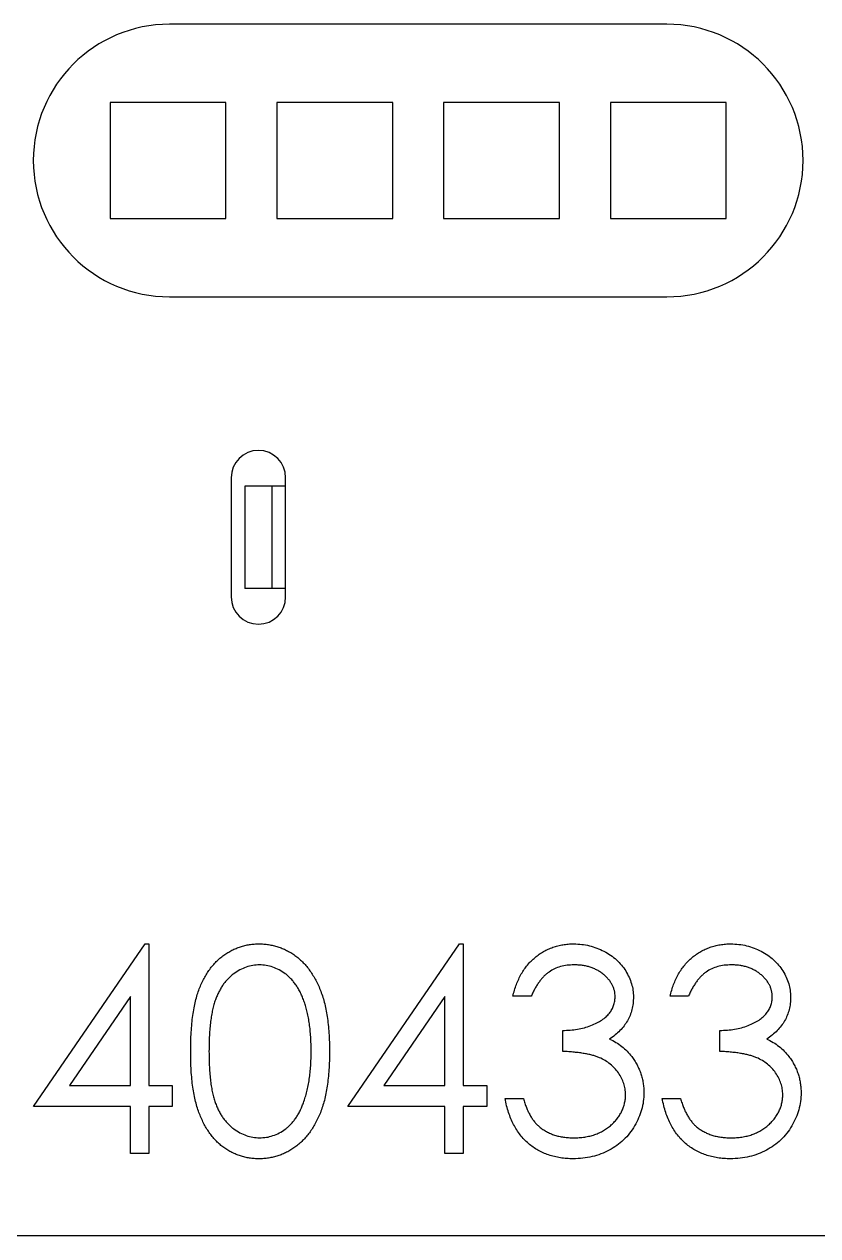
# Model space of a CAD drawing. Extents: x 4.78 to 7.86, y 3.69 to 5.39.
# Drawn here: x 7.3689 to 7.6019, y 4.4009 to 4.7565 of the extents above; entities that cross this region are included whole.
import ezdxf

# ---------------------------------------------------------------- set-up
doc = ezdxf.new("R2010")
doc.units = 0
doc.header["$MEASUREMENT"] = 0
doc.layers.get('0').update_dxf_attribs({"linetype": 'CONTINUOUS'})

msp = doc.modelspace()

# ---------------------------------------------------------------- linework, layer by layer
at = {"color": 7, "linetype": 'CONTINUOUS'}
for p, q in [((7.55756, 4.7565), (7.41156, 4.7565)), ((7.39408, 4.7335), (7.39408, 4.6995)), ((7.42808, 4.7335), (7.39408, 4.7335)), ((7.42808, 4.6995), (7.42808, 4.7335)), ((7.44308, 4.7335), (7.44308, 4.6995)), ((7.47708, 4.7335), (7.44308, 4.7335)), ((7.47708, 4.6995), (7.47708, 4.7335)), ((7.49204, 4.7335), (7.49204, 4.6995)), ((7.52604, 4.7335), (7.49204, 4.7335)), ((7.52604, 4.6995), (7.52604, 4.7335)), ((7.541, 4.7335), (7.541, 4.6995)), ((7.575, 4.7335), (7.541, 4.7335)), ((7.575, 4.6995), (7.575, 4.7335)), ((7.39408, 4.6995), (7.42808, 4.6995)), ((7.44308, 4.6995), (7.47708, 4.6995)), ((7.49204, 4.6995), (7.52604, 4.6995)), ((7.541, 4.6995), (7.575, 4.6995)), ((7.41156, 4.6765), (7.55756, 4.6765)), ((7.42965, 4.62341), (7.42965, 4.58841)), ((7.44565, 4.58841), (7.44565, 4.62341)), ((7.43365, 4.62091), (7.43365, 4.59091)), ((7.44165, 4.62091), (7.43365, 4.62091)), ((7.44165, 4.59091), (7.44165, 4.62091)), ((7.44565, 4.62091), (7.44165, 4.62091)), ((7.44165, 4.59091), (7.43365, 4.59091)), ((7.44565, 4.59091), (7.44165, 4.59091)), ((7.3716, 4.43889), (7.40435, 4.48658)), ((7.40435, 4.48658), (7.40545, 4.48658)), ((7.40545, 4.48658), (7.40545, 4.44504)), ((7.46391, 4.43889), (7.49666, 4.48658)), ((7.49666, 4.48658), (7.49776, 4.48658)), ((7.49776, 4.48658), (7.49776, 4.44504)), ((7.40006, 4.4711), (7.38218, 4.44504)), ((7.40006, 4.44504), (7.40006, 4.4711)), ((7.49237, 4.4711), (7.47449, 4.44504)), ((7.49237, 4.44504), (7.49237, 4.4711)), ((7.51776, 4.47119), (7.51237, 4.47119)), ((7.56391, 4.47119), (7.55852, 4.47119)), ((7.52699, 4.45504), (7.52699, 4.46119)), ((7.57314, 4.45504), (7.57314, 4.46119)), ((7.38218, 4.44504), (7.40006, 4.44504)), ((7.40545, 4.44504), (7.41237, 4.44504)), ((7.41237, 4.44504), (7.41237, 4.43889)), ((7.47449, 4.44504), (7.49237, 4.44504)), ((7.49776, 4.44504), (7.50468, 4.44504)), ((7.50468, 4.44504), (7.50468, 4.43889)), ((7.40006, 4.43889), (7.3716, 4.43889)), ((7.40006, 4.42504), (7.40006, 4.43889)), ((7.41237, 4.43889), (7.40545, 4.43889)), ((7.40545, 4.43889), (7.40545, 4.42504)), ((7.49237, 4.43889), (7.46391, 4.43889)), ((7.49237, 4.42504), (7.49237, 4.43889)), ((7.49776, 4.43889), (7.49776, 4.42504)), ((7.50468, 4.43889), (7.49776, 4.43889)), ((7.51006, 4.44119), (7.51545, 4.44119)), ((7.55622, 4.44119), (7.5616, 4.44119)), ((7.40545, 4.42504), (7.40006, 4.42504)), ((7.49776, 4.42504), (7.49237, 4.42504)), ((7.86456, 4.40091), (7.10456, 4.40091))]:
    msp.add_line(p, q, dxfattribs=at)
for centre, radius, start, end in [((7.41156, 4.7165), 0.04, 90, 270), ((7.55756, 4.7165), 0.04, 270, 90), ((7.43765, 4.62341), 0.008, 0, 180), ((7.43765, 4.58841), 0.008, 180, 0)]:
    msp.add_arc(centre, radius, start, end, dxfattribs=at)
for points, knots in [([(7.41776, 4.45502), (7.41776, 4.45598), (7.41777, 4.45785), (7.41789, 4.46057), (7.4181, 4.46312), (7.41837, 4.46551), (7.41871, 4.46772), (7.41916, 4.46977), (7.41967, 4.47165), (7.42026, 4.47337), (7.42093, 4.47496), (7.42166, 4.47644), (7.42247, 4.47781), (7.42333, 4.4791), (7.42426, 4.48029), (7.42526, 4.48137), (7.42632, 4.48236), (7.42745, 4.48325), (7.42863, 4.48402), (7.42983, 4.48472), (7.43109, 4.48528), (7.43237, 4.48575), (7.43368, 4.48613), (7.43503, 4.48639), (7.43641, 4.48655), (7.43734, 4.48657), (7.43782, 4.48658)], [0, 0, 0, 0, 0.068594, 0.133245, 0.19431, 0.251276, 0.30451, 0.354231, 0.400476, 0.443406, 0.48401, 0.523247, 0.561036, 0.597894, 0.633512, 0.6685, 0.702875, 0.737065, 0.770672, 0.803567, 0.836183, 0.868462, 0.900848, 0.933467, 0.966258, 1, 1, 1, 1]), ([(7.43782, 4.48658), (7.43829, 4.48657), (7.43924, 4.48656), (7.44064, 4.48637), (7.44202, 4.48613), (7.44335, 4.48575), (7.44466, 4.48529), (7.44591, 4.48468), (7.44716, 4.48402), (7.44835, 4.48322), (7.4495, 4.48233), (7.45058, 4.48132), (7.45162, 4.48022), (7.45257, 4.479), (7.45348, 4.47769), (7.45432, 4.47626), (7.45509, 4.47473), (7.45582, 4.4731), (7.45645, 4.47133), (7.45702, 4.46942), (7.45748, 4.46737), (7.45786, 4.46518), (7.45816, 4.46284), (7.45838, 4.46036), (7.45849, 4.45773), (7.45851, 4.45594), (7.45852, 4.45502)], [0, 0, 0, 0, 0.033788, 0.067226, 0.099841, 0.132545, 0.16513, 0.198011, 0.23128, 0.265044, 0.299216, 0.334359, 0.369695, 0.406258, 0.443804, 0.482982, 0.523085, 0.565267, 0.609343, 0.656393, 0.705887, 0.758326, 0.813833, 0.872795, 0.934723, 1, 1, 1, 1]), ([(7.51237, 4.47119), (7.51252, 4.4718), (7.5128, 4.47298), (7.5134, 4.47466), (7.51404, 4.47626), (7.51482, 4.47774), (7.51567, 4.47912), (7.51664, 4.48039), (7.51769, 4.48156), (7.51886, 4.4826), (7.52008, 4.48354), (7.52137, 4.48434), (7.52271, 4.48504), (7.52411, 4.48561), (7.52557, 4.48603), (7.52708, 4.48635), (7.52864, 4.48655), (7.52969, 4.48657), (7.53023, 4.48658)], [0, 0, 0, 0, 0.072625, 0.141977, 0.208985, 0.273957, 0.336889, 0.398745, 0.460116, 0.520825, 0.580994, 0.640152, 0.698622, 0.757271, 0.816427, 0.876254, 0.937165, 1, 1, 1, 1]), ([(7.53023, 4.48658), (7.53101, 4.48655), (7.53256, 4.48651), (7.53484, 4.48608), (7.53703, 4.4854), (7.53912, 4.48447), (7.54106, 4.48332), (7.54279, 4.48195), (7.54428, 4.48038), (7.54553, 4.47866), (7.54651, 4.47681), (7.54723, 4.47491), (7.54767, 4.47296), (7.54773, 4.47165), (7.54776, 4.47099)], [0, 0, 0, 0, 0.090254, 0.17854, 0.266093, 0.354631, 0.441886, 0.525747, 0.608114, 0.690197, 0.770821, 0.848326, 0.924012, 1, 1, 1, 1]), ([(7.55852, 4.47119), (7.55867, 4.4718), (7.55896, 4.47298), (7.55955, 4.47466), (7.5602, 4.47626), (7.56098, 4.47774), (7.56183, 4.47912), (7.5628, 4.48039), (7.56385, 4.48156), (7.56501, 4.4826), (7.56623, 4.48354), (7.56752, 4.48434), (7.56886, 4.48504), (7.57026, 4.48561), (7.57172, 4.48603), (7.57323, 4.48635), (7.57479, 4.48655), (7.57585, 4.48657), (7.57638, 4.48658)], [0, 0, 0, 0, 0.072625, 0.141977, 0.208985, 0.273957, 0.336889, 0.398745, 0.460116, 0.520825, 0.580994, 0.640152, 0.698622, 0.757271, 0.816427, 0.876254, 0.937165, 1, 1, 1, 1]), ([(7.57638, 4.48658), (7.57717, 4.48655), (7.57872, 4.48651), (7.58099, 4.48608), (7.58319, 4.4854), (7.58528, 4.48447), (7.58722, 4.48332), (7.58895, 4.48195), (7.59043, 4.48038), (7.59168, 4.47866), (7.59266, 4.47681), (7.59338, 4.47491), (7.59382, 4.47296), (7.59388, 4.47165), (7.59391, 4.47099)], [0, 0, 0, 0, 0.0902542, 0.1785398, 0.266093, 0.354631, 0.4418862, 0.5257469, 0.6081136, 0.6901973, 0.7708215, 0.8483262, 0.9240117, 1, 1, 1, 1]), ([(7.438, 4.48042), (7.43733, 4.48039), (7.436, 4.48032), (7.43404, 4.47982), (7.43216, 4.47899), (7.43067, 4.47804), (7.42953, 4.47713), (7.42873, 4.47635), (7.42796, 4.47551), (7.42725, 4.47458), (7.42661, 4.47357), (7.42602, 4.47249), (7.42548, 4.47134), (7.42498, 4.47009), (7.42454, 4.46873), (7.42416, 4.46722), (7.42386, 4.46556), (7.42359, 4.46375), (7.42339, 4.46179), (7.42325, 4.45967), (7.42315, 4.45741), (7.42314, 4.45584), (7.42314, 4.45504)], [0, 0, 0, 0, 0.060389, 0.120888, 0.182614, 0.247365, 0.281082, 0.314872, 0.349216, 0.384592, 0.421009, 0.45806, 0.496725, 0.537154, 0.580057, 0.627112, 0.678324, 0.733973, 0.793739, 0.857708, 0.926695, 1, 1, 1, 1]), ([(7.45314, 4.45504), (7.45313, 4.45576), (7.45312, 4.45717), (7.45302, 4.45924), (7.45286, 4.4612), (7.45265, 4.46307), (7.45236, 4.46483), (7.45202, 4.46649), (7.45161, 4.46806), (7.45114, 4.46953), (7.45062, 4.4709), (7.45003, 4.47217), (7.44941, 4.47335), (7.44874, 4.47443), (7.44802, 4.47543), (7.44723, 4.47631), (7.44642, 4.47713), (7.44527, 4.47804), (7.44378, 4.47898), (7.4419, 4.47982), (7.43996, 4.48032), (7.43865, 4.48039), (7.438, 4.48042)], [0, 0, 0, 0, 0.065676, 0.128493, 0.188147, 0.245074, 0.299412, 0.350857, 0.399879, 0.446605, 0.491185, 0.533304, 0.573777, 0.612448, 0.649516, 0.685448, 0.720274, 0.754004, 0.819087, 0.880502, 0.940316, 1, 1, 1, 1]), ([(7.5303, 4.48042), (7.52962, 4.4804), (7.52829, 4.48035), (7.52636, 4.47995), (7.52458, 4.4793), (7.52322, 4.47852), (7.52221, 4.47775), (7.52148, 4.47708), (7.52077, 4.47633), (7.52012, 4.47548), (7.51948, 4.47454), (7.51886, 4.47351), (7.51829, 4.47239), (7.51794, 4.4716), (7.51776, 4.47119)], [0, 0, 0, 0, 0.122728, 0.239717, 0.351862, 0.463202, 0.520261, 0.579432, 0.640596, 0.705298, 0.773236, 0.844649, 0.920046, 1, 1, 1, 1]), ([(7.54237, 4.47101), (7.54236, 4.47133), (7.54235, 4.47195), (7.54217, 4.47286), (7.54191, 4.47375), (7.54153, 4.4746), (7.54104, 4.47541), (7.54045, 4.47619), (7.53976, 4.47694), (7.53896, 4.47765), (7.53808, 4.4783), (7.53713, 4.47887), (7.53613, 4.47935), (7.53508, 4.47975), (7.53396, 4.48005), (7.53279, 4.48026), (7.53156, 4.48039), (7.53073, 4.48041), (7.5303, 4.48042)], [0, 0, 0, 0, 0.055265, 0.109948, 0.163898, 0.21807, 0.273285, 0.330884, 0.390478, 0.454119, 0.518941, 0.583379, 0.648575, 0.715078, 0.782538, 0.852347, 0.924941, 1, 1, 1, 1]), ([(7.57646, 4.48042), (7.57577, 4.4804), (7.57444, 4.48035), (7.57252, 4.47995), (7.57073, 4.4793), (7.56937, 4.47852), (7.56836, 4.47775), (7.56763, 4.47708), (7.56692, 4.47633), (7.56627, 4.47548), (7.56563, 4.47454), (7.56502, 4.47351), (7.56444, 4.47239), (7.56409, 4.4716), (7.56391, 4.47119)], [0, 0, 0, 0, 0.1227281, 0.2397165, 0.3518622, 0.463202, 0.5202612, 0.5794324, 0.6405963, 0.7052982, 0.7732361, 0.8446489, 0.920046, 1, 1, 1, 1]), ([(7.58852, 4.47101), (7.58852, 4.47133), (7.5885, 4.47195), (7.58832, 4.47286), (7.58806, 4.47375), (7.58769, 4.4746), (7.5872, 4.47541), (7.58661, 4.47619), (7.58591, 4.47694), (7.58512, 4.47765), (7.58423, 4.4783), (7.58329, 4.47887), (7.58229, 4.47935), (7.58123, 4.47975), (7.58011, 4.48005), (7.57894, 4.48026), (7.57772, 4.48039), (7.57688, 4.48041), (7.57646, 4.48042)], [0, 0, 0, 0, 0.055265, 0.109948, 0.163898, 0.21807, 0.273285, 0.330884, 0.390478, 0.454119, 0.518941, 0.583379, 0.648575, 0.715078, 0.782538, 0.852347, 0.924941, 1, 1, 1, 1]), ([(7.52699, 4.46119), (7.52773, 4.46121), (7.52918, 4.46124), (7.53131, 4.46151), (7.53334, 4.46195), (7.53524, 4.46257), (7.53696, 4.46332), (7.53847, 4.46416), (7.53971, 4.46513), (7.5407, 4.46618), (7.54144, 4.46732), (7.54198, 4.46849), (7.54231, 4.46974), (7.54235, 4.47059), (7.54237, 4.47101)], [0, 0, 0, 0, 0.110151, 0.215684, 0.318037, 0.418137, 0.511656, 0.596672, 0.673801, 0.744527, 0.810701, 0.874075, 0.936704, 1, 1, 1, 1]), ([(7.54776, 4.47099), (7.54774, 4.47035), (7.5477, 4.46911), (7.54736, 4.4673), (7.54681, 4.46559), (7.54603, 4.46398), (7.54503, 4.46248), (7.54382, 4.46108), (7.54239, 4.45978), (7.54131, 4.45903), (7.54075, 4.45865)], [0, 0, 0, 0, 0.128068, 0.250608, 0.37063, 0.490072, 0.610375, 0.734313, 0.863217, 1, 1, 1, 1]), ([(7.57314, 4.46119), (7.57388, 4.46121), (7.57533, 4.46124), (7.57746, 4.46151), (7.57949, 4.46195), (7.58139, 4.46257), (7.58311, 4.46332), (7.58462, 4.46416), (7.58586, 4.46513), (7.58686, 4.46618), (7.58759, 4.46732), (7.58814, 4.46849), (7.58846, 4.46974), (7.5885, 4.47059), (7.58852, 4.47101)], [0, 0, 0, 0, 0.110151, 0.215684, 0.318037, 0.418137, 0.511656, 0.596672, 0.673801, 0.744527, 0.810701, 0.874075, 0.936704, 1, 1, 1, 1]), ([(7.59391, 4.47099), (7.59389, 4.47035), (7.59385, 4.46911), (7.59352, 4.4673), (7.59296, 4.46559), (7.59219, 4.46398), (7.59119, 4.46248), (7.58998, 4.46108), (7.58855, 4.45978), (7.58746, 4.45903), (7.5869, 4.45865)], [0, 0, 0, 0, 0.128068, 0.250608, 0.37063, 0.490072, 0.610375, 0.734313, 0.863217, 1, 1, 1, 1]), ([(7.54075, 4.45865), (7.54139, 4.45834), (7.54266, 4.45773), (7.54437, 4.45651), (7.54594, 4.45515), (7.54681, 4.45407), (7.54725, 4.45352)], [0, 0, 0, 0, 0.253916, 0.503896, 0.750255, 1, 1, 1, 1]), ([(7.5869, 4.45865), (7.58754, 4.45834), (7.58881, 4.45773), (7.59052, 4.45651), (7.5921, 4.45515), (7.59297, 4.45407), (7.5934, 4.45352)], [0, 0, 0, 0, 0.253916, 0.503896, 0.750255, 1, 1, 1, 1]), ([(7.43782, 4.4235), (7.43734, 4.42351), (7.43641, 4.42352), (7.43503, 4.42369), (7.43368, 4.42395), (7.43237, 4.42431), (7.43109, 4.42477), (7.42986, 4.42535), (7.42865, 4.42603), (7.42748, 4.42679), (7.42637, 4.42767), (7.4253, 4.42865), (7.42432, 4.42974), (7.42339, 4.43093), (7.42253, 4.43222), (7.42172, 4.43361), (7.42099, 4.4351), (7.42031, 4.4367), (7.41971, 4.43843), (7.41918, 4.44032), (7.41874, 4.44237), (7.41838, 4.44458), (7.41809, 4.44696), (7.41789, 4.4495), (7.41777, 4.45221), (7.41776, 4.45406), (7.41776, 4.45502)], [0, 0, 0, 0, 0.033791, 0.066629, 0.099295, 0.131651, 0.163609, 0.196131, 0.228933, 0.262192, 0.296029, 0.330259, 0.365105, 0.400999, 0.43791, 0.476001, 0.515551, 0.556588, 0.599944, 0.646608, 0.696401, 0.749757, 0.806838, 0.867422, 0.93188, 1, 1, 1, 1]), ([(7.42314, 4.45504), (7.42314, 4.45424), (7.42315, 4.45268), (7.42325, 4.45043), (7.42339, 4.44832), (7.42357, 4.44636), (7.42384, 4.44456), (7.42415, 4.4429), (7.42452, 4.4414), (7.42495, 4.44004), (7.42545, 4.43879), (7.426, 4.43763), (7.42658, 4.43654), (7.42723, 4.43553), (7.42794, 4.4346), (7.42871, 4.43375), (7.42953, 4.43298), (7.43067, 4.43206), (7.43217, 4.4311), (7.43406, 4.43028), (7.43601, 4.42975), (7.43734, 4.42969), (7.438, 4.42965)], [0, 0, 0, 0, 0.0729597, 0.1416004, 0.2055868, 0.2653318, 0.3206342, 0.371501, 0.4184798, 0.4613939, 0.5018335, 0.5405088, 0.5778894, 0.6143163, 0.6497019, 0.6845703, 0.7186339, 0.7523597, 0.8176309, 0.8797079, 0.9399585, 1, 1, 1, 1]), ([(7.45852, 4.45502), (7.45851, 4.4541), (7.45849, 4.45231), (7.45838, 4.44969), (7.45816, 4.44722), (7.45788, 4.4449), (7.45749, 4.44272), (7.45705, 4.44068), (7.45648, 4.43878), (7.45586, 4.43703), (7.45515, 4.4354), (7.45438, 4.43388), (7.45353, 4.43246), (7.45264, 4.43114), (7.45167, 4.42993), (7.45065, 4.42882), (7.44955, 4.4278), (7.44839, 4.42691), (7.4472, 4.4261), (7.44595, 4.42541), (7.44468, 4.42482), (7.44336, 4.42434), (7.44202, 4.42396), (7.44065, 4.4237), (7.43924, 4.42352), (7.43829, 4.42351), (7.43782, 4.4235)], [0, 0, 0, 0, 0.06506, 0.12705, 0.185506, 0.240752, 0.292964, 0.342446, 0.388918, 0.432675, 0.474526, 0.51467, 0.553643, 0.591461, 0.627839, 0.663419, 0.698598, 0.733203, 0.767395, 0.800835, 0.834007, 0.866988, 0.899725, 0.932706, 0.966178, 1, 1, 1, 1]), ([(7.45087, 4.43996), (7.45105, 4.44049), (7.45142, 4.44158), (7.45189, 4.44326), (7.45226, 4.44503), (7.4526, 4.44687), (7.45283, 4.4488), (7.45301, 4.45081), (7.45312, 4.4529), (7.45313, 4.45432), (7.45314, 4.45504)], [0, 0, 0, 0, 0.110588, 0.224542, 0.342503, 0.464324, 0.590756, 0.722227, 0.858843, 1, 1, 1, 1]), ([(7.54545, 4.44235), (7.54542, 4.44291), (7.54537, 4.44402), (7.54497, 4.44566), (7.54431, 4.44724), (7.5434, 4.44875), (7.54227, 4.45012), (7.54096, 4.45135), (7.53946, 4.45238), (7.53807, 4.45309), (7.53684, 4.45356), (7.53579, 4.45389), (7.53461, 4.45415), (7.53331, 4.45441), (7.5319, 4.45462), (7.53037, 4.4548), (7.52872, 4.45494), (7.52758, 4.45501), (7.52699, 4.45504)], [0, 0, 0, 0, 0.066903, 0.133472, 0.201015, 0.271618, 0.342884, 0.413833, 0.485572, 0.559817, 0.599915, 0.643623, 0.691922, 0.744713, 0.801511, 0.862871, 0.929335, 1, 1, 1, 1]), ([(7.54725, 4.45352), (7.54754, 4.45313), (7.54811, 4.45235), (7.54882, 4.45108), (7.54946, 4.44981), (7.54994, 4.44848), (7.55035, 4.44713), (7.55062, 4.44574), (7.5508, 4.44431), (7.55082, 4.44335), (7.55083, 4.44286)], [0, 0, 0, 0, 0.1281455, 0.2541925, 0.3781411, 0.5013808, 0.623957, 0.7470759, 0.8728647, 1, 1, 1, 1]), ([(7.5916, 4.44235), (7.59158, 4.44291), (7.59152, 4.44402), (7.59112, 4.44566), (7.59046, 4.44724), (7.58955, 4.44875), (7.58842, 4.45012), (7.58712, 4.45135), (7.58562, 4.45238), (7.58423, 4.45309), (7.58299, 4.45356), (7.58194, 4.45389), (7.58076, 4.45415), (7.57947, 4.45441), (7.57806, 4.45462), (7.57652, 4.4548), (7.57487, 4.45494), (7.57373, 4.45501), (7.57314, 4.45504)], [0, 0, 0, 0, 0.066903, 0.133472, 0.201015, 0.271618, 0.342884, 0.413833, 0.485572, 0.559817, 0.599915, 0.643623, 0.691922, 0.744713, 0.801511, 0.862871, 0.929335, 1, 1, 1, 1]), ([(7.5934, 4.45352), (7.59369, 4.45313), (7.59427, 4.45235), (7.59497, 4.45108), (7.59562, 4.44981), (7.59609, 4.44848), (7.59651, 4.44713), (7.59678, 4.44574), (7.59695, 4.44431), (7.59697, 4.44335), (7.59699, 4.44286)], [0, 0, 0, 0, 0.128146, 0.254193, 0.378141, 0.501381, 0.623957, 0.747076, 0.872865, 1, 1, 1, 1]), ([(7.55083, 4.44286), (7.5508, 4.44202), (7.55074, 4.44035), (7.55019, 4.43787), (7.54934, 4.43545), (7.54815, 4.43313), (7.54667, 4.43096), (7.54492, 4.42902), (7.54289, 4.42736), (7.54066, 4.42597), (7.53822, 4.42486), (7.53563, 4.42407), (7.5329, 4.42359), (7.53103, 4.42353), (7.53007, 4.4235)], [0, 0, 0, 0, 0.079635, 0.1588952, 0.2395795, 0.3223821, 0.4057934, 0.4878843, 0.5697106, 0.6530482, 0.7374337, 0.8225729, 0.9097627, 1, 1, 1, 1]), ([(7.53017, 4.42965), (7.53073, 4.42967), (7.53183, 4.42969), (7.53343, 4.42988), (7.53496, 4.43015), (7.53639, 4.43058), (7.53775, 4.4311), (7.539, 4.43178), (7.54019, 4.43254), (7.54127, 4.43343), (7.54225, 4.43439), (7.5431, 4.43541), (7.54383, 4.43646), (7.54442, 4.43756), (7.54488, 4.4387), (7.5452, 4.43988), (7.54542, 4.4411), (7.54544, 4.44193), (7.54545, 4.44235)], [0, 0, 0, 0, 0.076062, 0.148732, 0.218375, 0.285723, 0.351058, 0.414935, 0.478486, 0.542169, 0.60475, 0.664119, 0.7215, 0.777616, 0.832666, 0.887858, 0.943468, 1, 1, 1, 1]), ([(7.59699, 4.44286), (7.59696, 4.44202), (7.59689, 4.44035), (7.59635, 4.43787), (7.59549, 4.43545), (7.5943, 4.43313), (7.59282, 4.43096), (7.59107, 4.42902), (7.58905, 4.42736), (7.58681, 4.42597), (7.58438, 4.42486), (7.58179, 4.42407), (7.57905, 4.42359), (7.57718, 4.42353), (7.57623, 4.4235)], [0, 0, 0, 0, 0.079635, 0.158895, 0.23958, 0.322382, 0.405793, 0.487884, 0.569711, 0.653048, 0.737434, 0.822573, 0.909763, 1, 1, 1, 1]), ([(7.57632, 4.42965), (7.57689, 4.42967), (7.57798, 4.42969), (7.57959, 4.42988), (7.58111, 4.43015), (7.58254, 4.43058), (7.5839, 4.4311), (7.58515, 4.43178), (7.58634, 4.43254), (7.58743, 4.43343), (7.58841, 4.43439), (7.58925, 4.43541), (7.58998, 4.43646), (7.59057, 4.43756), (7.59104, 4.4387), (7.59135, 4.43988), (7.59157, 4.4411), (7.59159, 4.44193), (7.5916, 4.44235)], [0, 0, 0, 0, 0.076062, 0.148732, 0.218375, 0.285723, 0.351058, 0.414935, 0.478486, 0.542169, 0.60475, 0.664119, 0.7215, 0.777616, 0.832666, 0.887858, 0.943468, 1, 1, 1, 1]), ([(7.438, 4.42965), (7.43866, 4.42968), (7.43999, 4.42974), (7.44193, 4.43025), (7.44381, 4.43107), (7.44529, 4.432), (7.44641, 4.4329), (7.44721, 4.43367), (7.44795, 4.43452), (7.44865, 4.43545), (7.44929, 4.43645), (7.44988, 4.43754), (7.45041, 4.43872), (7.45071, 4.43954), (7.45087, 4.43996)], [0, 0, 0, 0, 0.112802, 0.225203, 0.339663, 0.459731, 0.521784, 0.583969, 0.64821, 0.71391, 0.781027, 0.851466, 0.924059, 1, 1, 1, 1]), ([(7.53007, 4.4235), (7.52943, 4.42352), (7.52817, 4.42355), (7.52632, 4.42374), (7.52455, 4.42412), (7.52285, 4.42458), (7.52125, 4.42523), (7.51972, 4.426), (7.51828, 4.42692), (7.51692, 4.42798), (7.51565, 4.42917), (7.51451, 4.4305), (7.51347, 4.43196), (7.51255, 4.43355), (7.51175, 4.43527), (7.51107, 4.43713), (7.51048, 4.43911), (7.5102, 4.44049), (7.51006, 4.44119)], [0, 0, 0, 0, 0.065538, 0.128956, 0.190367, 0.249965, 0.308569, 0.366415, 0.424556, 0.483181, 0.542251, 0.601744, 0.662508, 0.7245, 0.789139, 0.856354, 0.926299, 1, 1, 1, 1]), ([(7.51545, 4.44119), (7.51559, 4.44073), (7.51586, 4.43983), (7.51633, 4.43854), (7.51685, 4.43735), (7.51742, 4.43627), (7.51802, 4.43527), (7.51869, 4.43439), (7.51937, 4.43358), (7.51989, 4.43312), (7.52015, 4.4329)], [0, 0, 0, 0, 0.14977, 0.291316, 0.425966, 0.55216, 0.671527, 0.786122, 0.895325, 1, 1, 1, 1]), ([(7.57623, 4.4235), (7.57559, 4.42352), (7.57433, 4.42355), (7.57247, 4.42374), (7.5707, 4.42412), (7.569, 4.42458), (7.5674, 4.42523), (7.56588, 4.426), (7.56443, 4.42692), (7.56307, 4.42798), (7.5618, 4.42917), (7.56066, 4.4305), (7.55962, 4.43196), (7.55871, 4.43355), (7.5579, 4.43527), (7.55722, 4.43713), (7.55663, 4.43911), (7.55636, 4.44049), (7.55622, 4.44119)], [0, 0, 0, 0, 0.065538, 0.128956, 0.190367, 0.249965, 0.308569, 0.366415, 0.424556, 0.483181, 0.542251, 0.601744, 0.662508, 0.7245, 0.789139, 0.856354, 0.926299, 1, 1, 1, 1]), ([(7.5616, 4.44119), (7.56174, 4.44073), (7.56201, 4.43983), (7.56248, 4.43854), (7.56301, 4.43735), (7.56358, 4.43627), (7.56417, 4.43527), (7.56484, 4.43439), (7.56553, 4.43358), (7.56605, 4.43312), (7.5663, 4.4329)], [0, 0, 0, 0, 0.14977, 0.291316, 0.425966, 0.55216, 0.671527, 0.786122, 0.895325, 1, 1, 1, 1]), ([(7.52015, 4.4329), (7.52048, 4.43264), (7.52115, 4.43212), (7.52225, 4.43146), (7.5234, 4.4309), (7.52462, 4.43044), (7.52592, 4.43009), (7.52727, 4.42984), (7.5287, 4.42968), (7.52967, 4.42966), (7.53017, 4.42965)], [0, 0, 0, 0, 0.11826, 0.236156, 0.35563, 0.476249, 0.600164, 0.728633, 0.861326, 1, 1, 1, 1]), ([(7.5663, 4.4329), (7.56664, 4.43264), (7.56731, 4.43212), (7.5684, 4.43146), (7.56955, 4.4309), (7.57078, 4.43044), (7.57207, 4.43009), (7.57343, 4.42984), (7.57485, 4.42968), (7.57583, 4.42966), (7.57632, 4.42965)], [0, 0, 0, 0, 0.11826, 0.236156, 0.35563, 0.476249, 0.600164, 0.728633, 0.861326, 1, 1, 1, 1])]:
    msp.add_open_spline(points, degree=3, knots=knots, dxfattribs=at)

doc.saveas('drawing.dxf')
